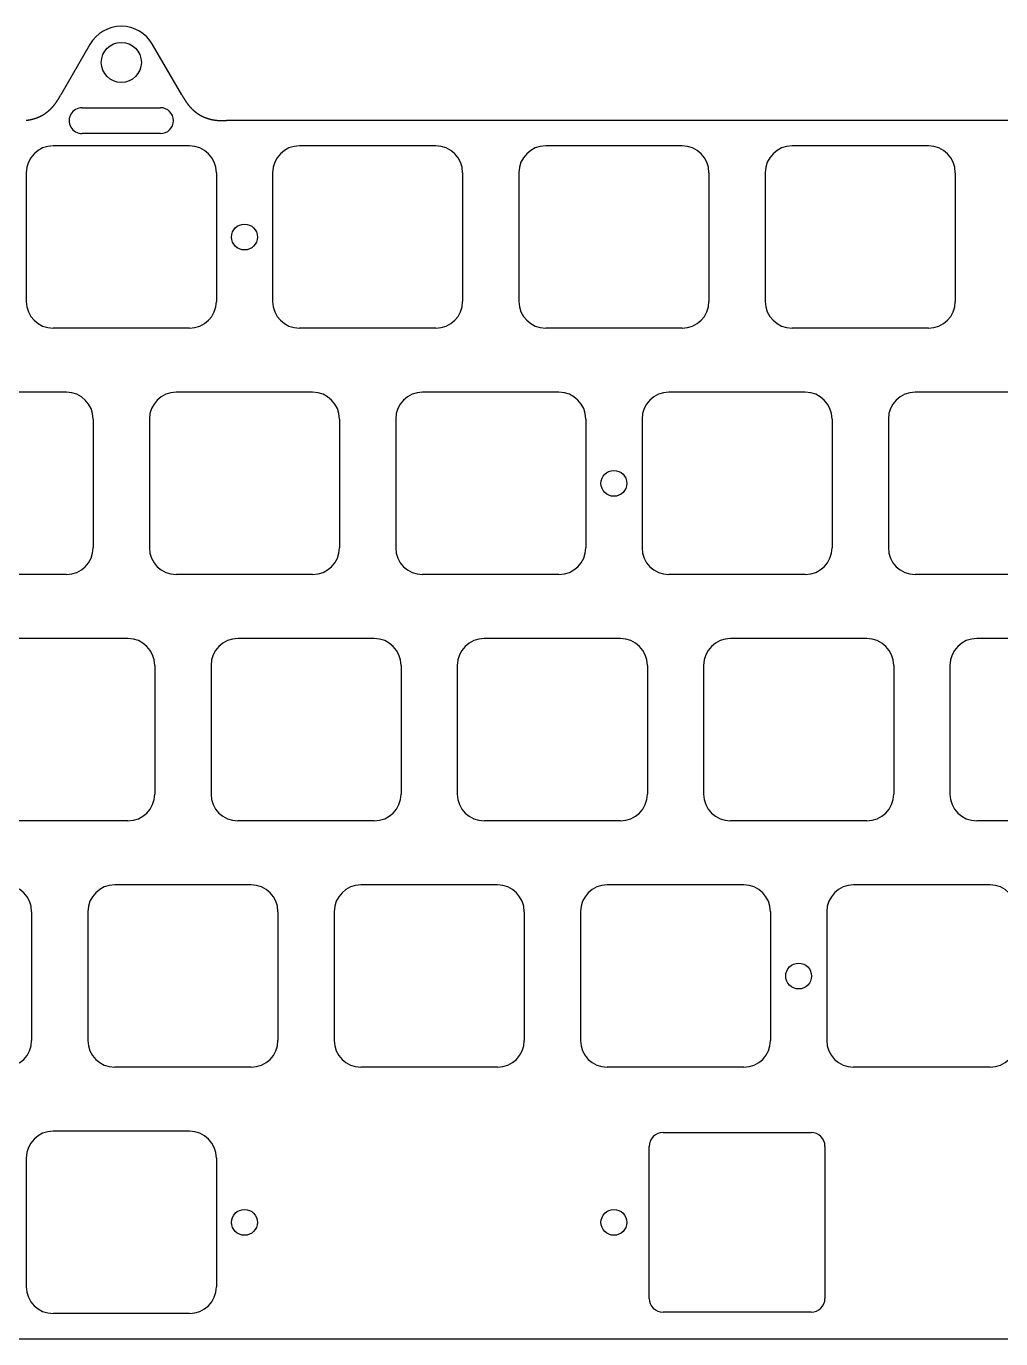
# Model space of a CAD drawing. Header units: millimetres. Extents: x -9 to 276, y -92 to 16.
# Drawn here: x 126 to 201.4, y -85.2 to 16.3 of the extents above; entities that cross this region are included whole.
import ezdxf

# ---------------------------------------------------------------- set-up
doc = ezdxf.new("R2010")
doc.units = ezdxf.units.MM
doc.layers.add('BLACK', color=7, linetype='CONTINUOUS')
doc.layers.add('Edge.Cuts', color=53, linetype='CONTINUOUS', true_color=0xc8a339)

msp = doc.modelspace()

# ---------------------------------------------------------------- linework, layer by layer
at = {"layer": 'BLACK', "linetype": 'Continuous'}
for p, q in [((138.625, -69.15), (128.074999, -69.15)), ((175.25, -69.25), (186.7, -69.25)), ((174.175, -82.075), (174.175, -70.325)), ((187.775, -70.325), (187.775, -82.075)), ((126, -71.225), (126, -81.175001)), ((140.7, -71.225), (140.7, -81.175)), ((186.7, -83.15), (175.25, -83.15)), ((138.625, -83.25), (128.075, -83.25))]:
    msp.add_line(p, q, dxfattribs=at)
at = {"layer": 'BLACK'}
for centre in [(142.875, -76.2), (171.45, -76.2)]:
    msp.add_circle(centre, 1, dxfattribs=at)
for centre, radius, start, end in [((128.075004, -71.225004), 2.075004, 90.00013806, 179.99988955), ((138.625, -71.225), 2.075, 0, 90), ((175.249999, -70.324999), 1.074999, 89.9999467, 180.0000533), ((186.7, -70.325), 1.075, 0, 90), ((128.075002, -81.174998), 2.075002, 180.00008284, 269.99994478), ((138.625, -81.175), 2.075, 270, 0), ((175.249999, -82.075001), 1.074999, 179.9999467, 270.0000533), ((186.7, -82.075), 1.075, 270, 0)]:
    msp.add_arc(centre, radius, start, end, dxfattribs=at)
at = {"layer": 'Edge.Cuts', "linetype": 'CONTINUOUS'}
for p, q in [((130.925129, 14.9), (128.673462, 11)), ((138.026537, 11), (135.774871, 14.9)), ((128.100526, 10.137918), (128.111221, 10.15071)), ((128.111221, 10.15071), (128.121898, 10.163604)), ((128.121898, 10.163604), (128.132559, 10.176603)), ((128.132559, 10.176603), (128.143204, 10.189709)), ((128.143204, 10.189709), (128.153837, 10.202926)), ((128.153837, 10.202926), (128.164458, 10.216255)), ((128.164458, 10.216255), (128.17507, 10.229701)), ((128.17507, 10.229701), (128.185675, 10.243266)), ((128.185675, 10.243266), (128.196275, 10.256954)), ((128.196275, 10.256954), (128.206872, 10.270768)), ((128.206872, 10.270768), (128.21747, 10.284713)), ((128.21747, 10.284713), (128.228069, 10.298793)), ((128.228069, 10.298793), (128.238674, 10.313011)), ((128.238674, 10.313011), (128.249287, 10.327374)), ((128.249287, 10.327374), (128.259912, 10.341886)), ((128.259912, 10.341886), (128.270551, 10.356552)), ((128.270551, 10.356552), (128.281208, 10.371379)), ((128.281208, 10.371379), (128.291888, 10.386373)), ((128.291888, 10.386373), (128.302594, 10.401541)), ((128.302594, 10.401541), (128.313331, 10.416891)), ((128.313331, 10.416891), (128.324103, 10.43243)), ((128.324103, 10.43243), (128.334918, 10.448169)), ((128.334918, 10.448169), (128.345779, 10.464116)), ((128.345779, 10.464116), (128.356694, 10.480284)), ((128.356694, 10.480284), (128.367671, 10.496683)), ((128.367671, 10.496683), (128.378715, 10.513327)), ((128.378715, 10.513327), (128.389838, 10.530232)), ((128.389838, 10.530232), (128.401048, 10.547414)), ((128.401048, 10.547414), (128.412357, 10.564892)), ((128.412357, 10.564892), (128.423777, 10.582688)), ((128.423777, 10.582688), (128.435323, 10.600826)), ((128.435323, 10.600826), (128.447011, 10.619335)), ((128.447011, 10.619335), (128.458861, 10.638248)), ((128.458861, 10.638248), (128.470896, 10.657604)), ((128.470896, 10.657604), (128.483142, 10.67745)), ((128.483142, 10.67745), (128.495632, 10.697841)), ((128.495632, 10.697841), (128.508406, 10.718846)), ((128.508406, 10.718846), (128.521514, 10.74055)), ((128.521514, 10.74055), (128.535019, 10.763064)), ((128.535019, 10.763064), (128.549006, 10.786532)), ((128.549006, 10.786532), (128.563586, 10.811149)), ((128.563586, 10.811149), (128.578924, 10.837196)), ((128.578924, 10.837196), (128.595266, 10.865098)), ((128.595266, 10.865098), (128.613018, 10.89556)), ((128.613018, 10.89556), (128.632962, 10.929928)), ((128.632962, 10.929928), (128.657009, 10.971507)), ((128.657009, 10.971507), (128.673462, 11)), ((138.026537, 11), (138.048643, 10.961725)), ((138.048643, 10.961725), (138.070962, 10.923156)), ((138.070962, 10.923156), (138.082212, 10.903769)), ((138.082212, 10.903769), (138.093527, 10.884317)), ((138.093527, 10.884317), (138.104911, 10.864802)), ((138.104911, 10.864802), (138.116369, 10.845228)), ((138.116369, 10.845228), (138.127904, 10.825597)), ((138.127904, 10.825597), (138.13952, 10.805913)), ((138.13952, 10.805913), (138.151221, 10.786177)), ((138.151221, 10.786177), (138.163012, 10.766393)), ((138.163012, 10.766393), (138.174895, 10.746563)), ((138.174895, 10.746563), (138.186876, 10.726691)), ((138.186876, 10.726691), (138.198958, 10.706778)), ((138.198958, 10.706778), (138.211144, 10.686828)), ((138.211144, 10.686828), (138.223439, 10.666844)), ((138.223439, 10.666844), (138.229629, 10.656839)), ((138.229629, 10.656839), (138.235848, 10.646828)), ((138.235848, 10.646828), (138.242096, 10.636808)), ((138.242096, 10.636808), (138.248373, 10.626782)), ((138.248373, 10.626782), (138.254681, 10.61675)), ((138.254681, 10.61675), (138.261019, 10.606711)), ((138.261019, 10.606711), (138.267389, 10.596666)), ((138.267389, 10.596666), (138.27379, 10.586616)), ((138.27379, 10.586616), (138.280223, 10.576561)), ((138.280223, 10.576561), (138.286689, 10.566501)), ((138.286689, 10.566501), (138.293189, 10.556436)), ((138.293189, 10.556436), (138.299722, 10.546367)), ((138.299722, 10.546367), (138.306289, 10.536295)), ((138.306289, 10.536295), (138.312891, 10.526219)), ((138.312891, 10.526219), (138.319528, 10.51614)), ((138.319528, 10.51614), (138.3262, 10.506058)), ((138.3262, 10.506058), (138.332909, 10.495974)), ((138.332909, 10.495974), (138.339654, 10.485888)), ((138.339654, 10.485888), (138.346437, 10.4758)), ((138.346437, 10.4758), (138.353257, 10.465711)), ((138.353257, 10.465711), (138.360115, 10.45562)), ((138.360115, 10.45562), (138.367012, 10.445529)), ((138.367012, 10.445529), (138.373948, 10.435438)), ((138.373948, 10.435438), (138.380924, 10.425347)), ((138.380924, 10.425347), (138.38794, 10.415256)), ((138.38794, 10.415256), (138.394996, 10.405166)), ((138.394996, 10.405166), (138.402094, 10.395077)), ((138.402094, 10.395077), (138.409233, 10.384989)), ((138.409233, 10.384989), (138.416414, 10.374903)), ((138.416414, 10.374903), (138.423638, 10.36482)), ((138.423638, 10.36482), (138.430905, 10.354738)), ((138.430905, 10.354738), (138.438215, 10.34466)), ((138.438215, 10.34466), (138.44557, 10.334585)), ((138.44557, 10.334585), (138.452969, 10.324513)), ((138.452969, 10.324513), (138.460413, 10.314445)), ((138.460413, 10.314445), (138.467902, 10.304381)), ((138.467902, 10.304381), (138.475438, 10.294322)), ((138.475438, 10.294322), (138.48302, 10.284267)), ((138.48302, 10.284267), (138.49065, 10.274218)), ((138.49065, 10.274218), (138.498327, 10.264175)), ((138.498327, 10.264175), (138.506052, 10.254137)), ((138.506052, 10.254137), (138.513825, 10.244105)), ((138.513825, 10.244105), (138.521648, 10.234081)), ((138.521648, 10.234081), (138.52952, 10.224063)), ((138.52952, 10.224063), (138.537442, 10.214052)), ((138.537442, 10.214052), (138.545414, 10.204049)), ((138.545414, 10.204049), (138.553438, 10.194055)), ((138.553438, 10.194055), (138.561513, 10.184068)), ((138.561513, 10.184068), (138.56964, 10.17409)), ((138.56964, 10.17409), (138.577819, 10.164121)), ((138.577819, 10.164121), (138.586052, 10.154162)), ((138.586052, 10.154162), (138.594338, 10.144212)), ((126.545985, 9.133583), (126.559186, 9.137259)), ((126.559186, 9.137259), (126.572403, 9.141002)), ((126.572403, 9.141002), (126.585637, 9.144813)), ((126.585637, 9.144813), (126.598889, 9.148692)), ((126.598889, 9.148692), (126.612157, 9.152639)), ((126.612157, 9.152639), (126.625441, 9.156656)), ((126.625441, 9.156656), (126.638743, 9.160742)), ((126.638743, 9.160742), (126.652061, 9.164899)), ((126.652061, 9.164899), (126.665396, 9.169127)), ((126.665396, 9.169127), (126.678747, 9.173427)), ((126.678747, 9.173427), (126.692114, 9.177799)), ((126.692114, 9.177799), (126.705498, 9.182244)), ((126.705498, 9.182244), (126.718899, 9.186762)), ((126.718899, 9.186762), (126.732316, 9.191354)), ((126.732316, 9.191354), (126.745749, 9.196021)), ((126.745749, 9.196021), (126.759198, 9.200763)), ((126.759198, 9.200763), (126.772663, 9.205581)), ((126.772663, 9.205581), (126.786145, 9.210476)), ((126.786145, 9.210476), (126.793542, 9.213192)), ((126.793542, 9.213192), (126.80093, 9.215925)), ((126.80093, 9.215925), (126.80831, 9.218677)), ((126.80831, 9.218677), (126.815681, 9.221447)), ((126.815681, 9.221447), (126.823044, 9.224236)), ((126.823044, 9.224236), (126.830398, 9.227042)), ((126.830398, 9.227042), (126.837744, 9.229867)), ((126.837744, 9.229867), (126.845081, 9.232709)), ((126.845081, 9.232709), (126.85241, 9.23557)), ((126.85241, 9.23557), (126.85973, 9.238449)), ((126.85973, 9.238449), (126.867041, 9.241346)), ((126.867041, 9.241346), (126.874343, 9.244261)), ((126.874343, 9.244261), (126.881637, 9.247194)), ((126.881637, 9.247194), (126.888922, 9.250146)), ((126.888922, 9.250146), (126.896199, 9.253115)), ((126.896199, 9.253115), (126.903466, 9.256102)), ((126.903466, 9.256102), (126.910725, 9.259107)), ((126.910725, 9.259107), (126.917975, 9.26213)), ((126.917975, 9.26213), (126.925216, 9.265172)), ((126.925216, 9.265172), (126.932448, 9.268231)), ((126.932448, 9.268231), (126.939671, 9.271308)), ((126.939671, 9.271308), (126.946886, 9.274403)), ((126.946886, 9.274403), (126.954091, 9.277516)), ((126.954091, 9.277516), (126.961288, 9.280647)), ((126.961288, 9.280647), (126.968475, 9.283795)), ((126.968475, 9.283795), (126.975654, 9.286962)), ((126.975654, 9.286962), (126.982823, 9.290147)), ((126.982823, 9.290147), (126.989983, 9.293349)), ((126.989983, 9.293349), (126.997134, 9.296569)), ((126.997134, 9.296569), (127.004277, 9.299807)), ((127.004277, 9.299807), (127.011409, 9.303063)), ((127.011409, 9.303063), (127.018533, 9.306337)), ((127.018533, 9.306337), (127.025648, 9.309628)), ((127.025648, 9.309628), (127.032753, 9.312937)), ((127.032753, 9.312937), (127.039849, 9.316264)), ((127.039849, 9.316264), (127.046936, 9.319609)), ((127.046936, 9.319609), (127.054014, 9.322971)), ((127.054014, 9.322971), (127.061082, 9.326351)), ((127.061082, 9.326351), (127.068141, 9.329749)), ((127.068141, 9.329749), (127.07519, 9.333165)), ((127.07519, 9.333165), (127.08223, 9.336598)), ((127.08223, 9.336598), (127.089261, 9.340049)), ((127.089261, 9.340049), (127.096282, 9.343517)), ((127.096282, 9.343517), (127.103294, 9.347003)), ((127.103294, 9.347003), (127.110296, 9.350507)), ((127.110296, 9.350507), (127.117289, 9.354029)), ((127.117289, 9.354029), (127.124272, 9.357567)), ((127.124272, 9.357567), (127.131246, 9.361124)), ((127.131246, 9.361124), (127.13821, 9.364698)), ((127.13821, 9.364698), (127.145165, 9.36829)), ((127.145165, 9.36829), (127.15211, 9.371899)), ((127.15211, 9.371899), (127.159045, 9.375526)), ((127.159045, 9.375526), (127.165971, 9.37917)), ((127.165971, 9.37917), (127.172886, 9.382831)), ((127.172886, 9.382831), (127.179793, 9.386511)), ((127.179793, 9.386511), (127.186689, 9.390207)), ((127.186689, 9.390207), (127.193576, 9.393921)), ((127.193576, 9.393921), (127.200452, 9.397653)), ((127.200452, 9.397653), (127.207319, 9.401402)), ((127.207319, 9.401402), (127.214176, 9.405168)), ((127.214176, 9.405168), (127.221024, 9.408952)), ((127.221024, 9.408952), (127.227861, 9.412753)), ((127.227861, 9.412753), (127.234689, 9.416572)), ((127.234689, 9.416572), (127.241506, 9.420407)), ((127.241506, 9.420407), (127.248314, 9.424261)), ((127.248314, 9.424261), (127.255111, 9.428131)), ((127.255111, 9.428131), (127.261899, 9.432019)), ((127.261899, 9.432019), (127.268676, 9.435924)), ((127.268676, 9.435924), (127.275443, 9.439846)), ((127.275443, 9.439846), (127.282201, 9.443786)), ((127.282201, 9.443786), (127.288948, 9.447743)), ((127.288948, 9.447743), (127.295685, 9.451717)), ((127.295685, 9.451717), (127.302412, 9.455709)), ((127.302412, 9.455709), (127.309129, 9.459717)), ((127.309129, 9.459717), (127.315835, 9.463743)), ((127.315835, 9.463743), (127.322532, 9.467786)), ((127.322532, 9.467786), (127.329217, 9.471846)), ((127.329217, 9.471846), (127.335893, 9.475924)), ((127.335893, 9.475924), (127.342559, 9.480018)), ((127.342559, 9.480018), (127.349214, 9.48413)), ((127.349214, 9.48413), (127.355859, 9.488258)), ((127.355859, 9.488258), (127.362493, 9.492404)), ((127.362493, 9.492404), (127.369117, 9.496567)), ((127.369117, 9.496567), (127.375731, 9.500747)), ((127.375731, 9.500747), (127.382334, 9.504944)), ((127.382334, 9.504944), (127.388926, 9.509158)), ((127.388926, 9.509158), (127.395508, 9.513389)), ((127.395508, 9.513389), (127.40208, 9.517637)), ((127.40208, 9.517637), (127.408641, 9.521903)), ((127.408641, 9.521903), (127.415192, 9.526185)), ((127.415192, 9.526185), (127.421732, 9.530484)), ((127.421732, 9.530484), (127.428261, 9.5348)), ((127.428261, 9.5348), (127.43478, 9.539133)), ((127.43478, 9.539133), (127.441288, 9.543483)), ((127.441288, 9.543483), (127.447785, 9.54785)), ((127.447785, 9.54785), (127.454272, 9.552233)), ((127.454272, 9.552233), (127.460747, 9.556634)), ((127.460747, 9.556634), (127.467213, 9.561051)), ((127.467213, 9.561051), (127.473667, 9.565486)), ((127.473667, 9.565486), (127.480111, 9.569937)), ((127.480111, 9.569937), (127.486543, 9.574405)), ((127.486543, 9.574405), (127.492965, 9.57889)), ((127.492965, 9.57889), (127.499376, 9.583391)), ((127.499376, 9.583391), (127.505776, 9.58791)), ((127.505776, 9.58791), (127.512165, 9.592445)), ((127.512165, 9.592445), (127.518544, 9.596997)), ((127.518544, 9.596997), (127.524911, 9.601566)), ((127.524911, 9.601566), (127.531267, 9.606151)), ((127.531267, 9.606151), (127.537612, 9.610753)), ((127.537612, 9.610753), (127.543947, 9.615372)), ((127.543947, 9.615372), (127.55027, 9.620008)), ((127.55027, 9.620008), (127.556582, 9.62466)), ((127.556582, 9.62466), (127.562883, 9.629329)), ((127.562883, 9.629329), (127.569173, 9.634014)), ((127.569173, 9.634014), (127.575451, 9.638717)), ((127.575451, 9.638717), (127.581719, 9.643435)), ((127.581719, 9.643435), (127.587975, 9.648171)), ((127.587975, 9.648171), (127.59422, 9.652923)), ((127.59422, 9.652923), (127.600454, 9.657691)), ((127.600454, 9.657691), (127.606676, 9.662476)), ((127.606676, 9.662476), (127.612888, 9.667278)), ((127.612888, 9.667278), (127.619088, 9.672096)), ((127.619088, 9.672096), (127.625276, 9.676931)), ((127.625276, 9.676931), (127.631453, 9.681782)), ((127.631453, 9.681782), (127.637619, 9.68665)), ((127.637619, 9.68665), (127.643774, 9.691534)), ((127.643774, 9.691534), (127.649916, 9.696434)), ((127.649916, 9.696434), (127.656048, 9.701351)), ((127.656048, 9.701351), (127.662168, 9.706285)), ((127.662168, 9.706285), (127.668276, 9.711235)), ((127.668276, 9.711235), (127.674373, 9.716201)), ((127.674373, 9.716201), (127.680459, 9.721184)), ((127.680459, 9.721184), (127.686533, 9.726183)), ((127.686533, 9.726183), (127.692595, 9.731198)), ((127.692595, 9.731198), (127.698645, 9.73623)), ((127.698645, 9.73623), (127.704684, 9.741278)), ((127.704684, 9.741278), (127.710712, 9.746342)), ((127.710712, 9.746342), (127.716727, 9.751423)), ((127.716727, 9.751423), (127.722731, 9.75652)), ((127.722731, 9.75652), (127.728723, 9.761633)), ((127.728723, 9.761633), (127.734704, 9.766763)), ((127.734704, 9.766763), (127.740672, 9.771909)), ((127.740672, 9.771909), (127.746629, 9.777071)), ((127.746629, 9.777071), (127.752574, 9.782249)), ((127.752574, 9.782249), (127.758507, 9.787443)), ((127.758507, 9.787443), (127.764428, 9.792654)), ((127.764428, 9.792654), (127.770338, 9.797881)), ((127.770338, 9.797881), (127.776235, 9.803124)), ((127.776235, 9.803124), (127.78212, 9.808383)), ((127.78212, 9.808383), (127.787994, 9.813658)), ((127.787994, 9.813658), (127.793855, 9.818949)), ((127.793855, 9.818949), (127.799705, 9.824257)), ((127.799705, 9.824257), (127.805542, 9.82958)), ((127.805542, 9.82958), (127.811367, 9.834919)), ((127.811367, 9.834919), (127.811875, 9.835386)), ((127.811875, 9.835386), (127.823466, 9.846097)), ((127.823466, 9.846097), (127.835011, 9.856873)), ((127.835011, 9.856873), (127.846511, 9.867716)), ((127.846511, 9.867716), (127.857966, 9.878626)), ((127.857966, 9.878626), (127.869377, 9.889605)), ((127.869377, 9.889605), (127.880745, 9.900653)), ((127.880745, 9.900653), (127.892071, 9.911771)), ((127.892071, 9.911771), (127.903355, 9.92296)), ((127.903355, 9.92296), (127.914599, 9.934222)), ((127.914599, 9.934222), (127.925804, 9.945556)), ((127.925804, 9.945556), (127.93697, 9.956965)), ((127.93697, 9.956965), (127.948098, 9.968449)), ((127.948098, 9.968449), (127.959189, 9.98001)), ((127.959189, 9.98001), (127.970245, 9.991649)), ((127.970245, 9.991649), (127.981266, 10.003367)), ((127.981266, 10.003367), (127.992253, 10.015166)), ((127.992253, 10.015166), (128.003208, 10.027046)), ((128.003208, 10.027046), (128.014131, 10.03901)), ((128.014131, 10.03901), (128.025024, 10.051058)), ((128.025024, 10.051058), (128.035888, 10.063193)), ((128.035888, 10.063193), (128.046723, 10.075416)), ((128.046723, 10.075416), (128.057532, 10.087729)), ((128.057532, 10.087729), (128.068315, 10.100134)), ((128.068315, 10.100134), (128.079074, 10.112632)), ((128.079074, 10.112632), (128.089811, 10.125226)), ((128.089811, 10.125226), (128.100526, 10.137918)), ((130.318762, 10), (136.381237, 10)), ((138.594338, 10.144212), (138.602678, 10.134273)), ((138.602678, 10.134273), (138.611072, 10.124344)), ((138.611072, 10.124344), (138.619522, 10.114425)), ((138.619522, 10.114425), (138.628026, 10.104518)), ((138.628026, 10.104518), (138.636587, 10.094622)), ((138.636587, 10.094622), (138.645205, 10.084738)), ((138.645205, 10.084738), (138.653879, 10.074866)), ((138.653879, 10.074866), (138.662611, 10.065007)), ((138.662611, 10.065007), (138.6714, 10.055161)), ((138.6714, 10.055161), (138.680248, 10.045327)), ((138.680248, 10.045327), (138.689155, 10.035508)), ((138.689155, 10.035508), (138.698122, 10.025702)), ((138.698122, 10.025702), (138.707148, 10.01591)), ((138.707148, 10.01591), (138.716235, 10.006133)), ((138.716235, 10.006133), (138.725383, 9.996371)), ((138.725383, 9.996371), (138.734592, 9.986624)), ((138.734592, 9.986624), (138.743863, 9.976893)), ((138.743863, 9.976893), (138.753196, 9.967178)), ((138.753196, 9.967178), (138.762593, 9.957479)), ((138.762593, 9.957479), (138.772052, 9.947796)), ((138.772052, 9.947796), (138.781576, 9.938131)), ((138.781576, 9.938131), (138.791164, 9.928483)), ((138.791164, 9.928483), (138.800817, 9.918853)), ((138.800817, 9.918853), (138.810535, 9.909241)), ((138.810535, 9.909241), (138.820319, 9.899647)), ((138.820319, 9.899647), (138.830169, 9.890072)), ((138.830169, 9.890072), (138.840087, 9.880516)), ((138.840087, 9.880516), (138.850071, 9.87098)), ((138.850071, 9.87098), (138.860124, 9.861463)), ((138.860124, 9.861463), (138.870245, 9.851966)), ((138.870245, 9.851966), (138.880434, 9.84249)), ((138.880434, 9.84249), (138.890693, 9.833035)), ((138.890693, 9.833035), (138.901022, 9.823601)), ((138.901022, 9.823601), (138.911421, 9.814188)), ((138.911421, 9.814188), (138.921891, 9.804797)), ((138.921891, 9.804797), (138.932433, 9.795429)), ((138.932433, 9.795429), (138.943046, 9.786083)), ((138.943046, 9.786083), (138.953731, 9.77676)), ((138.953731, 9.77676), (138.96449, 9.76746)), ((138.96449, 9.76746), (138.975321, 9.758183)), ((138.975321, 9.758183), (138.986226, 9.748931)), ((138.986226, 9.748931), (138.997206, 9.739703)), ((138.997206, 9.739703), (139.003256, 9.734655)), ((139.003256, 9.734655), (139.009318, 9.729623)), ((139.009318, 9.729623), (139.015391, 9.724608)), ((139.015391, 9.724608), (139.021476, 9.71961)), ((139.021476, 9.71961), (139.027572, 9.714627)), ((139.027572, 9.714627), (139.033679, 9.709662)), ((139.033679, 9.709662), (139.039798, 9.704712)), ((139.039798, 9.704712), (139.045929, 9.69978)), ((139.045929, 9.69978), (139.052071, 9.694863)), ((139.052071, 9.694863), (139.058224, 9.689964)), ((139.058224, 9.689964), (139.064388, 9.68508)), ((139.064388, 9.68508), (139.070564, 9.680214)), ((139.070564, 9.680214), (139.076751, 9.675364)), ((139.076751, 9.675364), (139.082949, 9.67053)), ((139.082949, 9.67053), (139.089159, 9.665713)), ((139.089159, 9.665713), (139.09538, 9.660913)), ((139.09538, 9.660913), (139.101612, 9.656129)), ((139.101612, 9.656129), (139.107855, 9.651362)), ((139.107855, 9.651362), (139.114109, 9.646612)), ((139.114109, 9.646612), (139.120375, 9.641878)), ((139.120375, 9.641878), (139.126651, 9.637161)), ((139.126651, 9.637161), (139.132939, 9.632461)), ((139.132939, 9.632461), (139.139237, 9.627777)), ((139.139237, 9.627777), (139.145547, 9.62311)), ((139.145547, 9.62311), (139.151868, 9.61846)), ((139.151868, 9.61846), (139.158199, 9.613827)), ((139.158199, 9.613827), (139.164542, 9.60921)), ((139.164542, 9.60921), (139.170895, 9.604611)), ((139.170895, 9.604611), (139.17726, 9.600028)), ((139.17726, 9.600028), (139.183635, 9.595461)), ((139.183635, 9.595461), (139.190021, 9.590912)), ((139.190021, 9.590912), (139.196418, 9.586379)), ((139.196418, 9.586379), (139.202826, 9.581864)), ((139.202826, 9.581864), (139.209244, 9.577365)), ((139.209244, 9.577365), (139.215673, 9.572883)), ((139.215673, 9.572883), (139.222113, 9.568418)), ((139.222113, 9.568418), (139.228564, 9.56397)), ((139.228564, 9.56397), (139.235025, 9.559539)), ((139.235025, 9.559539), (139.241497, 9.555124)), ((139.241497, 9.555124), (139.24798, 9.550727)), ((139.24798, 9.550727), (139.254473, 9.546347)), ((139.254473, 9.546347), (139.260977, 9.541983)), ((139.260977, 9.541983), (139.267492, 9.537637)), ((139.267492, 9.537637), (139.274017, 9.533308)), ((139.274017, 9.533308), (139.280552, 9.528995)), ((139.280552, 9.528995), (139.287098, 9.5247)), ((139.287098, 9.5247), (139.293655, 9.520422)), ((139.293655, 9.520422), (139.300222, 9.516161)), ((139.300222, 9.516161), (139.306799, 9.511917)), ((139.306799, 9.511917), (139.313387, 9.50769)), ((139.313387, 9.50769), (139.319985, 9.50348)), ((139.319985, 9.50348), (139.326593, 9.499287)), ((139.326593, 9.499287), (139.333212, 9.495111)), ((139.333212, 9.495111), (139.339841, 9.490953)), ((139.339841, 9.490953), (139.34648, 9.486812)), ((139.34648, 9.486812), (139.35313, 9.482687)), ((139.35313, 9.482687), (139.35979, 9.47858)), ((139.35979, 9.47858), (139.36646, 9.474491)), ((139.36646, 9.474491), (139.37314, 9.470418)), ((139.37314, 9.470418), (139.37983, 9.466363)), ((139.37983, 9.466363), (139.386531, 9.462325)), ((139.386531, 9.462325), (139.393241, 9.458304)), ((139.393241, 9.458304), (139.399962, 9.454301)), ((139.399962, 9.454301), (139.406693, 9.450314)), ((139.406693, 9.450314), (139.413433, 9.446346)), ((139.413433, 9.446346), (139.420184, 9.442394)), ((139.420184, 9.442394), (139.426945, 9.43846)), ((139.426945, 9.43846), (139.433716, 9.434543)), ((139.433716, 9.434543), (139.440496, 9.430643)), ((139.440496, 9.430643), (139.447287, 9.426761)), ((139.447287, 9.426761), (139.454087, 9.422896)), ((139.454087, 9.422896), (139.460898, 9.419049)), ((139.460898, 9.419049), (139.467718, 9.415219)), ((139.467718, 9.415219), (139.474548, 9.411406)), ((139.474548, 9.411406), (139.481387, 9.407611)), ((139.481387, 9.407611), (139.488237, 9.403834)), ((139.488237, 9.403834), (139.495096, 9.400073)), ((139.495096, 9.400073), (139.501965, 9.396331)), ((139.501965, 9.396331), (139.508844, 9.392606)), ((139.508844, 9.392606), (139.515732, 9.388898)), ((139.515732, 9.388898), (139.52263, 9.385208)), ((139.52263, 9.385208), (139.529538, 9.381535)), ((139.529538, 9.381535), (139.536455, 9.37788)), ((139.536455, 9.37788), (139.543382, 9.374242)), ((139.543382, 9.374242), (139.550318, 9.370622)), ((139.550318, 9.370622), (139.557264, 9.36702)), ((139.557264, 9.36702), (139.564219, 9.363435)), ((139.564219, 9.363435), (139.571184, 9.359868)), ((139.571184, 9.359868), (139.578158, 9.356319)), ((139.578158, 9.356319), (139.585142, 9.352787)), ((139.585142, 9.352787), (139.592135, 9.349273)), ((139.592135, 9.349273), (139.599137, 9.345776)), ((139.599137, 9.345776), (139.606149, 9.342297)), ((139.606149, 9.342297), (139.61317, 9.338836)), ((139.61317, 9.338836), (139.620201, 9.335392)), ((139.620201, 9.335392), (139.627241, 9.331967)), ((139.627241, 9.331967), (139.63429, 9.328559)), ((139.63429, 9.328559), (139.641348, 9.325169)), ((139.641348, 9.325169), (139.648415, 9.321796)), ((139.648415, 9.321796), (139.655492, 9.318441)), ((139.655492, 9.318441), (139.662578, 9.315104)), ((139.662578, 9.315104), (139.669673, 9.311785)), ((139.669673, 9.311785), (139.676777, 9.308484)), ((139.676777, 9.308484), (139.68389, 9.305201)), ((139.68389, 9.305201), (139.691012, 9.301935)), ((139.691012, 9.301935), (139.698144, 9.298687)), ((139.698144, 9.298687), (139.705284, 9.295457)), ((139.705284, 9.295457), (139.712433, 9.292245)), ((139.712433, 9.292245), (139.719591, 9.289051)), ((139.719591, 9.289051), (139.726759, 9.285875)), ((139.726759, 9.285875), (139.733935, 9.282717)), ((139.733935, 9.282717), (139.74112, 9.279577)), ((139.74112, 9.279577), (139.748314, 9.276454)), ((139.748314, 9.276454), (139.755516, 9.27335)), ((139.755516, 9.27335), (139.762728, 9.270263)), ((139.762728, 9.270263), (139.769948, 9.267195)), ((139.769948, 9.267195), (139.777177, 9.264145)), ((139.777177, 9.264145), (139.784415, 9.261112)), ((139.784415, 9.261112), (139.791662, 9.258098)), ((139.791662, 9.258098), (139.798917, 9.255101)), ((139.798917, 9.255101), (139.806181, 9.252123)), ((139.806181, 9.252123), (139.813454, 9.249163)), ((139.813454, 9.249163), (139.820735, 9.246221)), ((139.820735, 9.246221), (139.828025, 9.243297)), ((139.828025, 9.243297), (139.835323, 9.240391)), ((139.835323, 9.240391), (139.842631, 9.237503)), ((139.842631, 9.237503), (139.849946, 9.234633)), ((139.849946, 9.234633), (139.85727, 9.231782)), ((139.85727, 9.231782), (139.864603, 9.228948)), ((139.864603, 9.228948), (139.871944, 9.226133)), ((139.871944, 9.226133), (139.879293, 9.223336)), ((139.879293, 9.223336), (139.886651, 9.220557)), ((139.886651, 9.220557), (139.894017, 9.217797)), ((139.894017, 9.217797), (139.901392, 9.215054)), ((139.901392, 9.215054), (139.908775, 9.21233)), ((139.908775, 9.21233), (139.916166, 9.209625)), ((139.916166, 9.209625), (139.923566, 9.206937)), ((139.923566, 9.206937), (139.930974, 9.204268)), ((139.930974, 9.204268), (139.93839, 9.201617)), ((139.93839, 9.201617), (139.945814, 9.198984)), ((139.945814, 9.198984), (139.953247, 9.196369)), ((139.953247, 9.196369), (139.960687, 9.193773)), ((139.960687, 9.193773), (139.968136, 9.191196)), ((139.968136, 9.191196), (139.975593, 9.188636)), ((139.975593, 9.188636), (139.983058, 9.186095)), ((139.983058, 9.186095), (139.990531, 9.183572)), ((139.990531, 9.183572), (139.998013, 9.181068)), ((139.998013, 9.181068), (140.005502, 9.178582)), ((140.005502, 9.178582), (140.012999, 9.176115)), ((140.012999, 9.176115), (140.020504, 9.173666)), ((140.020504, 9.173666), (140.028017, 9.171235)), ((140.028017, 9.171235), (140.035539, 9.168823)), ((140.035539, 9.168823), (140.043068, 9.16643)), ((140.043068, 9.16643), (140.050605, 9.164055)), ((140.050605, 9.164055), (140.05126, 9.163849)), ((140.05126, 9.163849), (140.066331, 9.159166)), ((140.066331, 9.159166), (140.081436, 9.154556)), ((140.081436, 9.154556), (140.096576, 9.150018)), ((140.096576, 9.150018), (140.111753, 9.145553)), ((140.111753, 9.145553), (140.126966, 9.14116)), ((140.126966, 9.14116), (140.142218, 9.136839)), ((140.142218, 9.136839), (140.157509, 9.13259)), ((125.995144, 9.030185), (126.007566, 9.031557)), ((126.007566, 9.031557), (126.020007, 9.03297)), ((126.020007, 9.03297), (126.032467, 9.034424)), ((126.032467, 9.034424), (126.044947, 9.035921)), ((126.044947, 9.035921), (126.057445, 9.03746)), ((126.057445, 9.03746), (126.069963, 9.039043)), ((126.069963, 9.039043), (126.082499, 9.040669)), ((126.082499, 9.040669), (126.095055, 9.042341)), ((126.095055, 9.042341), (126.107629, 9.044057)), ((126.107629, 9.044057), (126.120222, 9.045819)), ((126.120222, 9.045819), (126.132834, 9.047627)), ((126.132834, 9.047627), (126.145464, 9.049483)), ((126.145464, 9.049483), (126.158113, 9.051386)), ((126.158113, 9.051386), (126.17078, 9.053337)), ((126.17078, 9.053337), (126.183467, 9.055337)), ((126.183467, 9.055337), (126.196171, 9.057386)), ((126.196171, 9.057386), (126.208894, 9.059485)), ((126.208894, 9.059485), (126.221636, 9.061635)), ((126.221636, 9.061635), (126.234395, 9.063836)), ((126.234395, 9.063836), (126.247173, 9.066089)), ((126.247173, 9.066089), (126.259969, 9.068394)), ((126.259969, 9.068394), (126.272784, 9.070753)), ((126.272784, 9.070753), (126.285616, 9.073164)), ((126.285616, 9.073164), (126.298466, 9.07563)), ((126.298466, 9.07563), (126.311335, 9.078151)), ((126.311335, 9.078151), (126.324221, 9.080728)), ((126.324221, 9.080728), (126.337126, 9.08336)), ((126.337126, 9.08336), (126.350048, 9.086049)), ((126.350048, 9.086049), (126.362988, 9.088795)), ((126.362988, 9.088795), (126.375945, 9.091598)), ((126.375945, 9.091598), (126.388921, 9.094461)), ((126.388921, 9.094461), (126.401914, 9.097382)), ((126.401914, 9.097382), (126.414924, 9.100363)), ((126.414924, 9.100363), (126.427952, 9.103404)), ((126.427952, 9.103404), (126.440998, 9.106506)), ((126.440998, 9.106506), (126.454061, 9.109669)), ((126.454061, 9.109669), (126.467141, 9.112894)), ((126.467141, 9.112894), (126.480239, 9.116182)), ((126.480239, 9.116182), (126.493354, 9.119534)), ((126.493354, 9.119534), (126.506486, 9.122949)), ((126.506486, 9.122949), (126.519635, 9.126428)), ((126.519635, 9.126428), (126.532802, 9.129973)), ((126.532802, 9.129973), (126.545985, 9.133583)), ((140.157509, 9.13259), (140.172842, 9.128412)), ((140.172842, 9.128412), (140.188216, 9.124305)), ((140.188216, 9.124305), (140.203635, 9.120269)), ((140.203635, 9.120269), (140.219098, 9.116303)), ((140.219098, 9.116303), (140.234608, 9.112408)), ((140.234608, 9.112408), (140.250166, 9.108583)), ((140.250166, 9.108583), (140.265773, 9.104828)), ((140.265773, 9.104828), (140.281431, 9.101143)), ((140.281431, 9.101143), (140.297143, 9.097527)), ((140.297143, 9.097527), (140.312909, 9.09398)), ((140.312909, 9.09398), (140.328731, 9.090502)), ((140.328731, 9.090502), (140.344612, 9.087093)), ((140.344612, 9.087093), (140.360553, 9.083752)), ((140.360553, 9.083752), (140.376556, 9.08048)), ((140.376556, 9.08048), (140.392624, 9.077276)), ((140.392624, 9.077276), (140.408759, 9.074139)), ((140.408759, 9.074139), (140.424962, 9.071071)), ((140.424962, 9.071071), (140.441237, 9.06807)), ((140.441237, 9.06807), (140.457586, 9.065136)), ((140.457586, 9.065136), (140.474012, 9.06227)), ((140.474012, 9.06227), (140.490517, 9.05947)), ((140.490517, 9.05947), (140.507104, 9.056737)), ((140.507104, 9.056737), (140.523778, 9.054071)), ((140.523778, 9.054071), (140.54054, 9.051471)), ((140.54054, 9.051471), (140.557394, 9.048938)), ((140.557394, 9.048938), (140.574344, 9.04647)), ((140.574344, 9.04647), (140.591394, 9.044069)), ((140.591394, 9.044069), (140.608549, 9.041733)), ((140.608549, 9.041733), (140.625811, 9.039462)), ((140.625811, 9.039462), (140.643186, 9.037257)), ((140.643186, 9.037257), (140.660679, 9.035118)), ((140.660679, 9.035118), (140.678296, 9.033043)), ((140.678296, 9.033043), (140.696041, 9.031033)), ((140.696041, 9.031033), (140.71392, 9.029088)), ((140.71392, 9.029088), (140.731941, 9.027208)), ((140.731941, 9.027208), (140.750111, 9.025391)), ((140.750111, 9.025391), (140.768436, 9.02364)), ((140.768436, 9.02364), (140.786925, 9.021952)), ((140.786925, 9.021952), (140.805586, 9.020328)), ((140.805586, 9.020328), (140.82443, 9.018769)), ((140.82443, 9.018769), (140.843468, 9.017272)), ((140.843468, 9.017272), (140.862709, 9.01584)), ((140.862709, 9.01584), (140.882168, 9.014471)), ((140.882168, 9.014471), (140.901858, 9.013165)), ((140.901858, 9.013165), (140.921795, 9.011922)), ((140.921795, 9.011922), (140.941996, 9.010742)), ((140.941996, 9.010742), (140.962482, 9.009624)), ((140.962482, 9.009624), (140.983272, 9.00857)), ((140.983272, 9.00857), (141.004394, 9.007577)), ((141.004394, 9.007577), (141.025875, 9.006648)), ((141.025875, 9.006648), (141.047749, 9.00578)), ((141.047749, 9.00578), (141.070053, 9.004974)), ((141.070053, 9.004974), (141.092833, 9.00423)), ((141.092833, 9.00423), (141.116143, 9.003547)), ((141.116143, 9.003547), (141.140048, 9.002926)), ((141.140048, 9.002926), (141.164625, 9.002365)), ((141.164625, 9.002365), (141.189976, 9.001866)), ((141.189976, 9.001866), (141.216227, 9.001427)), ((141.216227, 9.001427), (141.243544, 9.001048)), ((141.243544, 9.001048), (141.272153, 9.00073)), ((141.272153, 9.00073), (141.30238, 9.00047)), ((141.30238, 9.00047), (141.334715, 9.000269)), ((141.334715, 9.000269), (141.369972, 9.000126)), ((141.369972, 9.000126), (141.409709, 9.000038)), ((141.409709, 9.000038), (141.457742, 9.000003)), ((141.457742, 9.000003), (141.490638, 9)), ((229.984361, 9), (141.490638, 9)), ((136.381237, 8), (130.318762, 8)), ((138.625, 7.05), (128.075, 7.05)), ((157.675, 7.05), (147.125, 7.05)), ((176.725, 7.05), (166.175, 7.05)), ((195.775, 7.05), (185.225, 7.05)), ((126, 4.975), (126, -4.975)), ((140.7, 4.975), (140.7, -4.975)), ((145.05, 4.975), (145.05, -4.975)), ((159.75, 4.975), (159.75, -4.975)), ((164.1, 4.975), (164.1, -4.975)), ((178.8, 4.975), (178.8, -4.975)), ((183.15, 4.975), (183.15, -4.975)), ((197.85, 4.975), (197.85, -4.975)), ((138.625, -7.05), (128.075, -7.05)), ((157.675, -7.05), (147.125, -7.05)), ((176.725, -7.05), (166.175, -7.05)), ((195.775, -7.05), (185.225, -7.05)), ((129.1, -12), (118.55, -12)), ((148.15, -12), (137.6, -12)), ((167.2, -12), (156.65, -12)), ((186.25, -12), (175.7, -12)), ((205.3, -12), (194.75, -12)), ((131.175, -14.075), (131.175, -24.025)), ((135.525, -14.075), (135.525, -24.025)), ((150.225, -14.075), (150.225, -24.025)), ((154.575, -14.075), (154.575, -24.025)), ((169.275, -14.075), (169.275, -24.025)), ((173.625, -14.075), (173.625, -24.025)), ((188.325, -14.075), (188.325, -24.025)), ((192.675, -14.075), (192.675, -24.025)), ((129.1, -26.1), (118.55, -26.1)), ((148.15, -26.1), (137.6, -26.1)), ((167.2, -26.1), (156.65, -26.1)), ((186.25, -26.1), (175.7, -26.1)), ((205.3, -26.1), (194.75, -26.1)), ((133.8625, -31.05), (123.3125, -31.05)), ((152.9125, -31.05), (142.3625, -31.05)), ((171.9625, -31.05), (161.4125, -31.05)), ((191.0125, -31.05), (180.4625, -31.05)), ((210.0625, -31.05), (199.5125, -31.05)), ((135.9375, -33.125), (135.9375, -43.075)), ((140.2875, -33.125), (140.2875, -43.075)), ((154.9875, -33.125), (154.9875, -43.075)), ((159.3375, -33.125), (159.3375, -43.075)), ((174.0375, -33.125), (174.0375, -43.075)), ((178.3875, -33.125), (178.3875, -43.075)), ((193.0875, -33.125), (193.0875, -43.075)), ((197.4375, -33.125), (197.4375, -43.075)), ((133.8625, -45.15), (123.3125, -45.15)), ((152.9125, -45.15), (142.3625, -45.15)), ((171.9625, -45.15), (161.4125, -45.15)), ((191.0125, -45.15), (180.4625, -45.15)), ((210.0625, -45.15), (199.5125, -45.15)), ((143.3875, -50.1), (132.8375, -50.1)), ((162.4375, -50.1), (151.8875, -50.1)), ((181.4875, -50.1), (170.9375, -50.1)), ((200.5375, -50.1), (189.9875, -50.1)), ((126.4125, -52.175), (126.4125, -62.125)), ((130.7625, -52.175), (130.7625, -62.125)), ((145.4625, -52.175), (145.4625, -62.125)), ((149.8125, -52.175), (149.8125, -62.125)), ((164.5125, -52.175), (164.5125, -62.125)), ((168.8625, -52.175), (168.8625, -62.125)), ((183.5625, -52.175), (183.5625, -62.125)), ((187.9125, -52.175), (187.9125, -62.125)), ((143.3875, -64.2), (132.8375, -64.2)), ((162.4375, -64.2), (151.8875, -64.2)), ((181.4875, -64.2), (170.9375, -64.2)), ((200.5375, -64.2), (189.9875, -64.2)), ((48.621888, -85.2), (218.078111, -85.2))]:
    msp.add_line(p, q, dxfattribs=at)
at = {"layer": 'Edge.Cuts'}
for centre, radius in [((133.35, 13.5), 1.55), ((142.875, 0), 1), ((171.45, -19.05), 1), ((185.7375, -57.15), 1)]:
    msp.add_circle(centre, radius, dxfattribs=at)
for centre, radius, start, end in [((133.35, 13.5), 2.8, 30.00000134, 149.99999866), ((130.31876, 8.999999), 0.999999, -270.00011459, -89.99988541), ((136.381237, 9), 1, -90, 90), ((128.075, 4.975), 2.075, 90, 180), ((138.625, 4.975), 2.075, 0, 90), ((147.125, 4.975), 2.075, 90, 180), ((157.675, 4.975), 2.075, 0, 90), ((166.175, 4.975), 2.075, 90, 180), ((176.725, 4.975), 2.075, 0, 90), ((185.225, 4.975), 2.075, 90, 180), ((195.775, 4.975), 2.075, 0, 90), ((128.075, -4.975), 2.075, -180, -90), ((138.625, -4.975), 2.075, -90, 0), ((147.125, -4.975), 2.075, -180, -90), ((157.675, -4.975), 2.075, -90, 0), ((166.175, -4.975), 2.075, -180, -90), ((176.725, -4.975), 2.075, -90, 0), ((185.225, -4.975), 2.075, -180, -90), ((195.775, -4.975), 2.075, -90, 0), ((129.1, -14.075), 2.075, 0, 90), ((137.6, -14.075), 2.075, 90, 180), ((148.15, -14.075), 2.075, 0, 90), ((156.65, -14.075), 2.075, 90, 180), ((167.2, -14.075), 2.075, 0, 90), ((175.7, -14.075), 2.075, 90, 180), ((186.25, -14.075), 2.075, 0, 90), ((194.75, -14.075), 2.075, 90, 180), ((129.1, -24.025), 2.075, -90, 0), ((137.6, -24.025), 2.075, -180, -90), ((148.15, -24.025), 2.075, -90, 0), ((156.65, -24.025), 2.075, -180, -90), ((167.2, -24.025), 2.075, -90, 0), ((175.7, -24.025), 2.075, -180, -90), ((186.25, -24.025), 2.075, -90, 0), ((194.75, -24.025), 2.075, -180, -90), ((133.8625, -33.125), 2.075, 0, 90), ((142.3625, -33.125), 2.075, 90, 180), ((152.9125, -33.125), 2.075, 0, 90), ((161.4125, -33.125), 2.075, 90, 180), ((171.9625, -33.125), 2.075, 0, 90), ((180.4625, -33.125), 2.075, 90, 180), ((191.0125, -33.125), 2.075, 0, 90), ((199.5125, -33.125), 2.075, 90, 180), ((133.8625, -43.075), 2.075, -90, 0), ((142.3625, -43.075), 2.075, -180, -90), ((152.9125, -43.075), 2.075, -90, 0), ((161.4125, -43.075), 2.075, -180, -90), ((171.9625, -43.075), 2.075, -90, 0), ((180.4625, -43.075), 2.075, -180, -90), ((191.0125, -43.075), 2.075, -90, 0), ((199.5125, -43.075), 2.075, -180, -90), ((124.3375, -52.175), 2.075, 0, 90), ((132.8375, -52.175), 2.075, 90, 180), ((143.3875, -52.175), 2.075, 0, 90), ((151.8875, -52.175), 2.075, 90, 180), ((162.4375, -52.175), 2.075, 0, 90), ((170.9375, -52.175), 2.075, 90, 180), ((181.4875, -52.175), 2.075, 0, 90), ((189.9875, -52.175), 2.075, 90, 180), ((200.5375, -52.175), 2.075, 0, 90), ((124.3375, -62.125), 2.075, -90, 0), ((132.8375, -62.125), 2.075, -180, -90), ((143.3875, -62.125), 2.075, -90, 0), ((151.8875, -62.125), 2.075, -180, -90), ((162.4375, -62.125), 2.075, -90, 0), ((170.9375, -62.125), 2.075, -180, -90), ((181.4875, -62.125), 2.075, -90, 0), ((189.9875, -62.125), 2.075, -180, -90), ((200.5375, -62.125), 2.075, -90, 0)]:
    msp.add_arc(centre, radius, start, end, dxfattribs=at)

doc.saveas('drawing.dxf')
